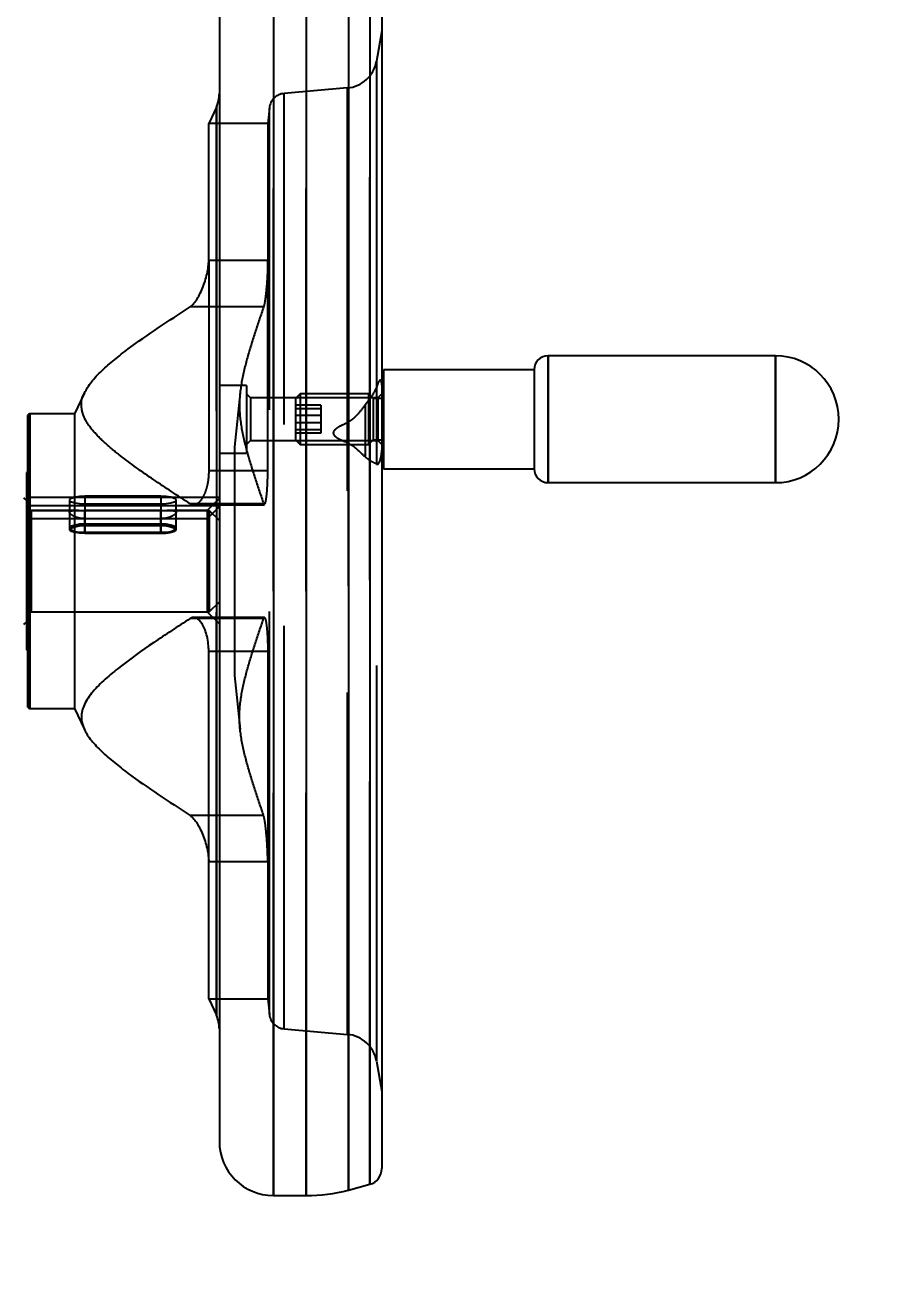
# Model space of a CAD drawing. Header units: metres. Extents: x 0 to 21025, y 0 to 14850.
# Drawn here: x 8932.9 to 9103, y 13042.7 to 13290.3 of the extents above; entities that cross this region are included whole.
import ezdxf

# ---------------------------------------------------------------- set-up
doc = ezdxf.new("R2010")
doc.units = ezdxf.units.M
doc.header["$LTSCALE"] = 25
doc.linetypes.add('HIDDEN2', pattern=[4.7625, 3.175, -1.5875])
for name, color, linetype in [('18_COTAS', 7, 'Continuous'), ('SL4', 4, 'Continuous'), ('ST1', 7, 'HIDDEN2')]:
    doc.layers.add(name, color=color, linetype=linetype)
doc.styles.add('ROMANS', font='ROMANS.SHX')
doc.dimstyles.new('25___1-25', dxfattribs={"dimscale": 25, "dimtxt": 2.5, "dimasz": 2, "dimexe": 1.5, "dimexo": 1, "dimgap": 0.5, "dimtad": 1, "dimzin": 12, "dimtxsty": 'ROMANS', "dimcen": 0, "dimclrd": 256, "dimclre": 256, "dimclrt": 3, "dimazin": 3, "dimtfac": 1, "dimtmove": 0, "dimatfit": 0, "dimfxl": 1, "dimlwd": -1, "dimlwe": -1, "dimarcsym": 0})

# ---------------------------------------------------------------- blocks, each defined once
blk = doc.blocks.new('*D14')
at = {"layer": '18_COTAS', "transparency": 16777216}
for p, q in [((8767.15, 13416.48), (9534.93, 13416.48)), ((9497.43, 11742.68), (9497.43, 13366.48)), ((8955.4, 11692.68), (9534.93, 11692.68))]:
    blk.add_line(p, q, dxfattribs=at)
for points in [[(9489.1, 13366.48), (9505.77, 13366.48), (9497.43, 13416.48)], [(9489.1, 11742.68), (9505.77, 11742.68), (9497.43, 11692.68)]]:
    blk.add_solid(points, dxfattribs=at)
at = {"layer": 'Defpoints', "color": 0, "transparency": 16777216}
for p in [(8742.15, 13416.48), (9497.43, 13416.48), (8930.4, 11692.68)]:
    blk.add_point(p, dxfattribs=at)
at = {"layer": '18_COTAS', "color": 3, "transparency": 16777216, "insert": (9447.73, 12554.58), "char_height": 62.5, "attachment_point": 5, "rotation": 90, "style": 'ROMANS'}
blk.add_mtext('1723,8', dxfattribs=at)

msp = doc.modelspace()

# ---------------------------------------------------------------- linework, layer by layer
at = {"layer": 'SL4'}
for p, q in [((8981.815, 13309.681), (8981.815, 13059.681)), ((8988.269, 13309.681), (8988.269, 13059.681)), ((8996.551, 13308.591), (8996.551, 13060.772)), ((9000.777, 13307.459), (9000.777, 13061.904)), ((9003.149, 13304.368), (9003.149, 13064.995)), ((8971.149, 13299.015), (8971.149, 13070.348)), ((8970.559, 13274.129), (8969.062, 13270.888)), ((8970.559, 13274.129), (8970.559, 13095.233)), ((8969.062, 13243.943), (8969.062, 13270.888)), ((9080.649, 13225.148), (9035.899, 13225.148)), ((9035.899, 13225.148), (9035.899, 13216.042)), ((9080.649, 13225.148), (9080.649, 13216.042)), ((9033.149, 13222.398), (9003.449, 13222.398)), ((9003.449, 13222.398), (9003.449, 13215.295)), ((9033.149, 13222.398), (9033.149, 13215.295)), ((8944.565, 13217.832), (8942.649, 13213.681)), ((9003.449, 13219.961), (9003.149, 13219.961)), ((9003.449, 13215.295), (9003.449, 13202.898)), ((9033.149, 13215.295), (9033.149, 13202.898)), ((9035.899, 13216.042), (9035.899, 13200.148)), ((9080.649, 13216.042), (9080.649, 13200.148)), ((8933.349, 13213.181), (8933.349, 13156.181)), ((8942.649, 13213.681), (8933.849, 13213.681)), ((8933.849, 13213.681), (8933.849, 13155.681)), ((8942.649, 13213.681), (8942.649, 13155.681)), ((9003.149, 13205.336), (9003.449, 13205.336)), ((9003.449, 13202.898), (9033.149, 13202.898)), ((8933.349, 13202.181), (8933.149, 13202.181)), ((8933.149, 13202.181), (8933.149, 13167.181)), ((9035.899, 13200.148), (9080.649, 13200.148)), ((8933.149, 13196.681), (8932.649, 13197.181)), ((8966.717, 13173.373), (8965.378, 13173.373)), ((8932.649, 13172.181), (8933.149, 13172.681)), ((8933.149, 13167.181), (8933.349, 13167.181)), ((8969.062, 13098.474), (8969.062, 13166.879)), ((8933.849, 13155.681), (8942.649, 13155.681)), ((8942.649, 13155.681), (8944.565, 13151.53)), ((8969.062, 13134.586), (8965.378, 13134.586)), ((8969.062, 13098.474), (8970.559, 13095.233)), ((8996.551, 13060.772), (9000.777, 13061.904)), ((8981.815, 13059.681), (8988.269, 13059.681))]:
    msp.add_line(p, q, dxfattribs=at)
for centre, radius, start, end in [((8964.749, 13276.812), 6.4, 335.21598, 0), ((9035.899, 13222.398), 2.75, 90, 180), ((9080.649, 13212.648), 12.5, 270, 90), ((8933.849, 13213.181), 0.5, 90, 180), ((9035.899, 13202.898), 2.75, 180, 270), ((8933.849, 13156.181), 0.5, 180, 270), ((8964.749, 13092.55), 6.4, 360, 24.78402), ((8981.815, 13070.348), 10.667, 180, 270), ((8999.949, 13064.995), 3.2, 285, 0.00001), ((8988.269, 13091.681), 32, 270, 285)]:
    msp.add_arc(centre, radius, start, end, dxfattribs=at)
for points, knots in [([(8965.378, 13234.777), (8965.579, 13234.934), (8965.981, 13235.25), (8966.621, 13236.101), (8967.246, 13237.175), (8967.83, 13238.452), (8968.341, 13239.864), (8968.74, 13241.325), (8969.01, 13242.757), (8969.045, 13243.547), (8969.062, 13243.943)], [0, 0, 0, 0, 0.1249753, 0.2499639, 0.3749565, 0.4998319, 0.6246811, 0.7495183, 0.8743532, 1, 1, 1, 1]), ([(8944.578, 13217.826), (8944.989, 13218.554), (8945.823, 13220.031), (8947.946, 13222.205), (8950.427, 13224.367), (8954.085, 13227.189), (8959.051, 13230.662), (8963.267, 13233.404), (8965.378, 13234.777)], [0, 0, 0, 0, 0.1232364, 0.2499762, 0.3762079, 0.5024165, 0.7509165, 1, 1, 1, 1]), ([(8965.378, 13173.373), (8962.962, 13171.8), (8958.135, 13168.656), (8952.542, 13164.676), (8948.611, 13161.438), (8946.126, 13158.969), (8944.389, 13156.457), (8943.791, 13153.992), (8944.372, 13151.616), (8945.839, 13149.361), (8947.934, 13147.157), (8950.43, 13144.996), (8954.084, 13142.173), (8959.052, 13138.7), (8963.267, 13135.958), (8965.378, 13134.586)], [0, 0, 0, 0, 0.1255476, 0.2509397, 0.313675, 0.3766291, 0.439322, 0.5016777, 0.5580044, 0.614337, 0.6700862, 0.7256118, 0.7811274, 0.8904354, 1, 1, 1, 1]), ([(8969.062, 13166.879), (8969.045, 13167.381), (8969.011, 13168.383), (8968.742, 13169.864), (8968.343, 13171.177), (8967.831, 13172.251), (8967.247, 13173.037), (8966.621, 13173.498), (8965.981, 13173.652), (8965.579, 13173.467), (8965.378, 13173.373)], [0, 0, 0, 0, 0.12486525, 0.24984605, 0.37489366, 0.49994642, 0.62498334, 0.74995328, 0.87482227, 1, 1, 1, 1]), ([(8965.378, 13134.586), (8965.579, 13134.428), (8965.981, 13134.113), (8966.621, 13133.262), (8967.246, 13132.187), (8967.83, 13130.91), (8968.341, 13129.498), (8968.74, 13128.038), (8969.01, 13126.605), (8969.045, 13125.816), (8969.062, 13125.42)], [0, 0, 0, 0, 0.1249753, 0.2499639, 0.3749565, 0.4998319, 0.6246811, 0.7495183, 0.8743532, 1, 1, 1, 1])]:
    msp.add_open_spline(points, degree=3, knots=knots, dxfattribs=at)
at = {"layer": 'ST1'}
for p, q in [((8981.815, 13059.681), (8981.815, 13304.985)), ((8988.269, 13059.681), (8988.269, 13304.985)), ((8996.551, 13060.772), (8996.551, 13303.936)), ((9000.777, 13061.904), (9000.777, 13302.846)), ((9003.149, 13289.145), (9002.097, 13283.181)), ((9002.097, 13283.169), (9002.097, 13086.212)), ((8996.352, 13277.917), (8983.905, 13276.828)), ((8996.352, 13277.891), (8996.352, 13091.486)), ((8983.905, 13092.535), (8983.905, 13276.797)), ((8970.559, 13270.769), (8970.559, 13274.129)), ((8981.001, 13273.967), (8980.685, 13270.888)), ((8981.001, 13095.42), (8981.001, 13273.942)), ((8980.685, 13270.888), (8969.062, 13270.888)), ((8970.559, 13095.233), (8970.559, 13270.769)), ((8980.685, 13270.888), (8980.685, 13243.943)), ((8969.062, 13243.943), (8969.062, 13202.483)), ((8980.685, 13243.943), (8969.062, 13243.943)), ((8980.685, 13202.483), (8980.685, 13243.943)), ((8979.866, 13234.777), (8965.378, 13234.777)), ((9035.899, 13200.148), (9035.899, 13225.148)), ((9080.649, 13200.148), (9080.649, 13225.148)), ((8976.482, 13219.315), (8971.149, 13219.315)), ((8975.242, 13217.838), (8974.149, 13207.181)), ((8976.482, 13219.315), (8976.482, 13205.981)), ((8977.294, 13216.836), (8976.482, 13217.648)), ((8987.069, 13217.648), (8986.149, 13216.728)), ((8987.069, 13217.648), (8987.069, 13214.006)), ((9000.529, 13217.648), (8987.069, 13217.648)), ((9000.529, 13217.648), (9000.529, 13214.006)), ((9001.449, 13216.728), (9000.529, 13217.648)), ((9003.149, 13217.648), (9002.337, 13216.836)), ((8977.294, 13216.836), (8977.294, 13208.46)), ((9002.337, 13216.836), (8977.294, 13216.836)), ((8986.149, 13216.728), (8986.149, 13213.756)), ((8991.149, 13215.426), (8986.149, 13215.426)), ((8991.149, 13215.426), (8991.149, 13214.716)), ((8999.949, 13205.159), (8999.949, 13215.569)), ((9001.449, 13216.728), (9001.449, 13213.756)), ((9003.149, 13216.728), (9001.449, 13216.728)), ((9002.337, 13216.836), (9002.337, 13208.46)), ((8933.849, 13212.592), (8933.849, 13213.681)), ((8991.149, 13214.716), (8986.149, 13214.716)), ((8986.149, 13213.756), (8986.149, 13208.568)), ((8991.149, 13213.358), (8986.149, 13213.358)), ((8987.069, 13214.006), (8987.069, 13207.648)), ((8991.149, 13214.716), (8991.149, 13211.938)), ((9000.529, 13214.006), (9000.529, 13207.648)), ((9001.449, 13213.756), (9001.449, 13208.568)), ((8933.849, 13155.681), (8933.849, 13212.592)), ((8991.149, 13211.938), (8986.149, 13211.938)), ((8991.149, 13210.58), (8986.149, 13210.58)), ((8991.149, 13211.938), (8991.149, 13209.87)), ((8976.482, 13207.648), (8977.294, 13208.46)), ((8977.294, 13208.46), (9002.337, 13208.46)), ((8991.149, 13209.87), (8986.149, 13209.87)), ((8986.149, 13208.568), (8987.069, 13207.648)), ((9000.529, 13207.648), (9001.449, 13208.568)), ((9001.449, 13208.568), (9003.149, 13208.568)), ((9002.337, 13208.46), (9003.149, 13207.648)), ((8971.149, 13205.981), (8976.482, 13205.981)), ((8974.149, 13207.181), (8974.149, 13162.181)), ((8987.069, 13207.648), (9000.529, 13207.648)), ((8980.685, 13202.483), (8969.062, 13202.483)), ((8971.149, 13197.237), (8933.149, 13197.237)), ((8971.149, 13195.608), (8933.149, 13195.608)), ((8941.649, 13196.712), (8941.649, 13190.937)), ((8944.649, 13197.526), (8944.649, 13191.752)), ((8944.649, 13197.526), (8959.649, 13197.526)), ((8959.649, 13195.897), (8944.649, 13195.897)), ((8944.649, 13195.897), (8944.649, 13190.363)), ((8959.649, 13197.526), (8959.649, 13191.752)), ((8959.649, 13195.897), (8959.649, 13190.19)), ((8962.649, 13190.937), (8962.649, 13196.712)), ((8979.866, 13195.989), (8965.378, 13195.989)), ((8966.054, 13195.78), (8980.016, 13195.78)), ((8968.774, 13194.677), (8971.149, 13197.051)), ((8971.149, 13195.421), (8968.774, 13193.048)), ((8971.149, 13197.056), (8969.825, 13195.732)), ((8933.149, 13194.677), (8968.774, 13194.677)), ((8968.774, 13193.048), (8933.149, 13193.048)), ((8943.443, 13194.681), (8934.149, 13194.681)), ((8934.149, 13174.688), (8934.149, 13194.664)), ((8941.649, 13194.306), (8941.649, 13191.178)), ((8959.649, 13194.677), (8944.649, 13194.677)), ((8944.649, 13191.992), (8944.649, 13194.677)), ((8959.649, 13193.048), (8944.649, 13193.048)), ((8944.649, 13190.363), (8944.649, 13193.048)), ((8959.649, 13191.992), (8959.649, 13194.677)), ((8959.649, 13190.363), (8959.649, 13193.048)), ((8969.149, 13194.681), (8960.85, 13194.681)), ((8962.649, 13191.178), (8962.649, 13194.306)), ((8968.774, 13194.677), (8968.774, 13174.681)), ((8969.149, 13194.681), (8969.149, 13174.681)), ((8971.149, 13192.681), (8969.149, 13194.681)), ((8944.649, 13191.684), (8944.649, 13191.992)), ((8959.649, 13191.992), (8944.649, 13191.992)), ((8944.649, 13191.752), (8959.649, 13191.752)), ((8944.649, 13191.684), (8959.649, 13191.684)), ((8944.649, 13190.363), (8959.649, 13190.363)), ((8944.649, 13190.181), (8944.649, 13190.363)), ((8959.649, 13191.992), (8959.649, 13191.684)), ((8959.649, 13190.363), (8959.649, 13190.19)), ((8959.649, 13190.19), (8944.649, 13190.19)), ((8944.649, 13190.19), (8944.649, 13190.181)), ((8944.649, 13190.181), (8959.649, 13190.181)), ((8944.649, 13190.181), (8944.649, 13190.122)), ((8959.649, 13190.122), (8944.649, 13190.122)), ((8959.649, 13190.181), (8959.649, 13190.19)), ((8959.649, 13190.181), (8959.649, 13190.122)), ((8969.149, 13174.681), (8971.149, 13176.681)), ((8933.149, 13174.681), (8968.774, 13174.681)), ((8934.149, 13174.681), (8969.149, 13174.681)), ((8980.016, 13173.582), (8966.054, 13173.582)), ((8979.866, 13173.373), (8966.717, 13173.373)), ((8968.774, 13174.681), (8971.149, 13172.306)), ((8980.685, 13166.879), (8969.062, 13166.879)), ((8980.685, 13166.879), (8980.685, 13098.474)), ((8974.149, 13162.181), (8975.242, 13151.524)), ((8979.866, 13134.586), (8969.062, 13134.586)), ((8980.685, 13125.42), (8969.062, 13125.42)), ((8969.062, 13098.474), (8980.685, 13098.474)), ((8980.685, 13098.474), (8981.001, 13095.395)), ((8983.905, 13092.534), (8996.352, 13091.445)), ((9002.097, 13086.181), (9003.149, 13080.217))]:
    msp.add_line(p, q, dxfattribs=at)
at = {"layer": 'ST1', "flags": 128}
for points in [[(8944.649, 13195.897), (8943.622, 13195.946), (8942.72, 13196.088), (8942.05, 13196.304), (8941.694, 13196.57), (8941.694, 13196.853), (8942.05, 13197.119), (8942.72, 13197.336), (8943.622, 13197.477), (8944.649, 13197.526)], [(8959.649, 13197.526), (8960.675, 13197.477), (8961.577, 13197.336), (8962.247, 13197.119), (8962.603, 13196.853), (8962.603, 13196.57), (8962.247, 13196.304), (8961.577, 13196.088), (8960.675, 13195.946), (8959.649, 13195.897)], [(8944.649, 13191.992), (8943.622, 13191.943), (8942.72, 13191.802), (8942.05, 13191.585), (8941.694, 13191.319), (8941.649, 13191.178)], [(8941.649, 13191.178), (8941.694, 13191.036), (8942.05, 13190.77), (8942.72, 13190.554), (8943.622, 13190.412), (8944.649, 13190.363)], [(8944.649, 13190.122), (8943.622, 13190.172), (8942.72, 13190.313), (8942.05, 13190.53), (8941.694, 13190.796), (8941.694, 13191.078), (8942.05, 13191.344), (8942.72, 13191.561), (8943.622, 13191.702), (8944.649, 13191.752)], [(8944.649, 13190.19), (8943.596, 13190.247), (8942.704, 13190.409), (8942.108, 13190.651), (8941.899, 13190.937), (8942.108, 13191.223), (8942.704, 13191.465), (8943.596, 13191.627), (8944.649, 13191.684)], [(8959.649, 13190.363), (8960.675, 13190.412), (8961.577, 13190.554), (8962.247, 13190.77), (8962.603, 13191.036), (8962.603, 13191.319), (8962.247, 13191.585), (8961.577, 13191.802), (8960.675, 13191.943), (8959.649, 13191.992)], [(8959.649, 13191.752), (8960.675, 13191.702), (8961.577, 13191.561), (8962.247, 13191.344), (8962.603, 13191.078), (8962.603, 13190.796), (8962.247, 13190.53), (8961.577, 13190.313), (8960.675, 13190.172), (8959.649, 13190.122)], [(8959.649, 13191.684), (8960.701, 13191.627), (8961.593, 13191.465), (8962.189, 13191.223), (8962.399, 13190.937), (8962.189, 13190.651), (8961.593, 13190.409), (8960.701, 13190.247), (8959.649, 13190.19)]]:
    msp.add_lwpolyline(points, dxfattribs=at)
at = {"layer": 'ST1'}
for centre, radius, start, end in [((8995.794, 13284.293), 6.4, 275, 350), ((8984.184, 13273.64), 3.2, 95, 174.14182), ((8999.949, 13205.848), 3.2, 324.83998, 0), ((8934.149, 13195.681), 1, 180, 270), ((8934.149, 13173.681), 1, 90, 180), ((8984.184, 13095.722), 3.2, 185.85818, 265), ((8995.794, 13085.07), 6.4, 10, 85)]:
    msp.add_arc(centre, radius, start, end, dxfattribs=at)
for points, knots in [([(8980.685, 13243.943), (8980.682, 13243.572), (8980.675, 13242.83), (8980.62, 13241.471), (8980.537, 13240.044), (8980.426, 13238.619), (8980.295, 13237.295), (8980.152, 13236.162), (8980.004, 13235.264), (8979.912, 13234.939), (8979.866, 13234.777)], [0, 0, 0, 0, 0.1250388, 0.2500833, 0.3751299, 0.5001793, 0.6252048, 0.7502092, 0.8753774, 1, 1, 1, 1]), ([(8979.866, 13234.777), (8979.316, 13233.165), (8978.217, 13229.941), (8976.714, 13225.101), (8975.48, 13220.251), (8974.929, 13215.384), (8975.48, 13210.517), (8976.714, 13205.666), (8978.216, 13200.825), (8979.316, 13197.601), (8979.866, 13195.989)], [0, 0, 0, 0, 0.1248794, 0.2497552, 0.3747174, 0.4999557, 0.6252115, 0.7501984, 0.8750981, 1, 1, 1, 1]), ([(9003.149, 13219.42), (9003.147, 13219.486), (9003.144, 13219.617), (9003.122, 13219.821), (9003.067, 13220.088), (9002.924, 13220.364), (9002.685, 13220.324), (9002.384, 13219.823), (9002.192, 13219.177), (9002.097, 13218.858)], [0, 0, 0, 0, 0.0317031, 0.0632988, 0.1257766, 0.2516826, 0.5011325, 0.753239, 1, 1, 1, 1]), ([(8965.378, 13195.989), (8962.962, 13197.562), (8958.135, 13200.706), (8952.543, 13204.686), (8948.61, 13207.925), (8946.131, 13210.393), (8944.371, 13212.906), (8943.857, 13215.367), (8944.061, 13217.016), (8944.559, 13217.798), (8944.578, 13217.826)], [0, 0, 0, 0, 0.2241406, 0.4480035, 0.560005, 0.6723972, 0.7843231, 0.8956471, 0.9962072, 1, 1, 1, 1]), ([(8999.949, 13215.569), (9000.184, 13215.884), (9000.655, 13216.514), (9001.549, 13217.61), (9001.878, 13218.359), (9002.097, 13218.858)], [0, 0, 0, 0, 0.2498894, 0.500122, 1, 1, 1, 1]), ([(8999.949, 13215.569), (8999.433, 13214.902), (8998.658, 13213.9), (8997.47, 13212.632), (8996.725, 13212.189), (8996.352, 13211.968)], [0, 0, 0, 0, 0.4985484, 0.7488737, 1, 1, 1, 1]), ([(8996.352, 13208.014), (8995.812, 13208.212), (8994.999, 13208.511), (8994.148, 13209.055), (8993.81, 13209.432), (8993.686, 13209.693), (8993.645, 13209.908), (8993.671, 13210.127), (8993.783, 13210.4), (8994.113, 13210.805), (8994.975, 13211.402), (8995.801, 13211.741), (8996.352, 13211.968)], [0, 0, 0, 0, 0.24625885, 0.37051981, 0.43307087, 0.46485088, 0.4966135, 0.52826047, 0.55994284, 0.62318279, 0.74878486, 1, 1, 1, 1]), ([(8996.352, 13208.014), (8996.724, 13207.82), (8997.467, 13207.432), (8998.656, 13206.375), (8999.431, 13205.645), (8999.949, 13205.159)], [0, 0, 0, 0, 0.2501708, 0.4999397, 1, 1, 1, 1]), ([(9002.097, 13203.826), (9002.192, 13203.792), (9002.384, 13203.723), (9002.684, 13204.15), (9002.924, 13204.865), (9003.067, 13205.605), (9003.122, 13206.056), (9003.145, 13206.338), (9003.147, 13206.482), (9003.149, 13206.554)], [0, 0, 0, 0, 0.2458192, 0.4985394, 0.7479744, 0.8740187, 0.9368904, 0.968515, 1, 1, 1, 1]), ([(9002.097, 13203.826), (9001.879, 13203.924), (9001.551, 13204.071), (9000.658, 13204.544), (9000.185, 13204.954), (8999.949, 13205.159)], [0, 0, 0, 0, 0.4981963, 0.7484899, 1, 1, 1, 1]), ([(8969.062, 13202.483), (8969.045, 13201.982), (8969.011, 13200.979), (8968.742, 13199.499), (8968.343, 13198.185), (8967.831, 13197.111), (8967.247, 13196.326), (8966.621, 13195.864), (8965.981, 13195.71), (8965.579, 13195.896), (8965.378, 13195.989)], [0, 0, 0, 0, 0.12486525, 0.24984605, 0.37489366, 0.49994642, 0.62498334, 0.74995328, 0.87482227, 1, 1, 1, 1]), ([(8980.151, 13195.936), (8980.2, 13196.082), (8980.296, 13196.375), (8980.427, 13197.232), (8980.537, 13198.334), (8980.621, 13199.64), (8980.675, 13201.062), (8980.682, 13202.01), (8980.685, 13202.483)], [0, 0, 0, 0, 0.1669237, 0.3334421, 0.5001539, 0.6668685, 0.8335201, 1, 1, 1, 1]), ([(8979.866, 13195.989), (8979.912, 13195.863), (8979.961, 13195.729), (8980.013, 13195.789), (8980.016, 13195.793)], [0, 0, 0, 0, 0.9313519, 1, 1, 1, 1]), ([(8944.649, 13193.048), (8944.32, 13193.066), (8943.663, 13193.103), (8942.782, 13193.372), (8942.093, 13193.725), (8941.681, 13194.096), (8941.606, 13194.394), (8941.861, 13194.582), (8942.407, 13194.669), (8943.208, 13194.685), (8944.01, 13194.678), (8944.5, 13194.677), (8944.649, 13194.677)], [0, 0, 0, 0, 0.1040377, 0.2079591, 0.3148683, 0.4239433, 0.5298733, 0.6324565, 0.7362689, 0.8440792, 0.9528717, 1, 1, 1, 1]), ([(8959.649, 13194.677), (8959.977, 13194.678), (8960.635, 13194.681), (8961.515, 13194.683), (8962.205, 13194.637), (8962.616, 13194.496), (8962.691, 13194.242), (8962.437, 13193.906), (8961.89, 13193.541), (8961.089, 13193.222), (8960.288, 13193.064), (8959.797, 13193.051), (8959.649, 13193.048)], [0, 0, 0, 0, 0.1040377, 0.2079591, 0.3148683, 0.4239433, 0.5298733, 0.6324565, 0.7362689, 0.8440792, 0.9528717, 1, 1, 1, 1]), ([(8959.649, 13190.181), (8959.813, 13190.183), (8960.296, 13190.19), (8961.067, 13190.268), (8961.847, 13190.439), (8962.332, 13190.661), (8962.626, 13190.907), (8962.618, 13191.104), (8962.616, 13191.166)], [0, 0, 0, 0, 0.1100545, 0.3222479, 0.5365985, 0.7560399, 0.9230415, 1, 1, 1, 1]), ([(8979.866, 13134.586), (8979.316, 13136.198), (8978.217, 13139.421), (8976.714, 13144.261), (8975.48, 13149.111), (8974.929, 13153.978), (8975.48, 13158.845), (8976.714, 13163.696), (8978.216, 13168.537), (8979.316, 13171.761), (8979.866, 13173.373)], [0, 0, 0, 0, 0.1248794, 0.2497552, 0.3747174, 0.4999557, 0.6252115, 0.7501984, 0.8750981, 1, 1, 1, 1]), ([(8979.866, 13173.373), (8979.912, 13173.468), (8980.004, 13173.658), (8980.152, 13173.481), (8980.296, 13172.973), (8980.427, 13172.134), (8980.537, 13171.028), (8980.621, 13169.723), (8980.675, 13168.3), (8980.682, 13167.353), (8980.685, 13166.879)], [0, 0, 0, 0, 0.1248823, 0.2500592, 0.3752421, 0.500121, 0.625145, 0.7501711, 0.8751499, 1, 1, 1, 1]), ([(8980.685, 13125.42), (8980.682, 13125.791), (8980.675, 13126.533), (8980.62, 13127.891), (8980.537, 13129.318), (8980.426, 13130.743), (8980.295, 13132.068), (8980.152, 13133.201), (8980.004, 13134.098), (8979.912, 13134.423), (8979.866, 13134.586)], [0, 0, 0, 0, 0.12503878, 0.25008331, 0.37512994, 0.50017931, 0.62520482, 0.7502092, 0.87537737, 1, 1, 1, 1])]:
    msp.add_open_spline(points, degree=3, knots=knots, dxfattribs=at)

# ---------------------------------------------------------------- dimensions: what is measured, and where the dimension line sits
at = {"layer": '18_COTAS'}
dim = msp.add_linear_dim(base=(9497.434, 13416.484), p1=(8930.399, 11692.681), p2=(8742.149, 13416.484), angle=90, dimstyle='25___1-25', dxfattribs=at)
dim.commit()
dim.dimension.update_dxf_attribs({"geometry": '*D14', "text_midpoint": (9447.731, 12554.582)})

doc.saveas('drawing.dxf')
